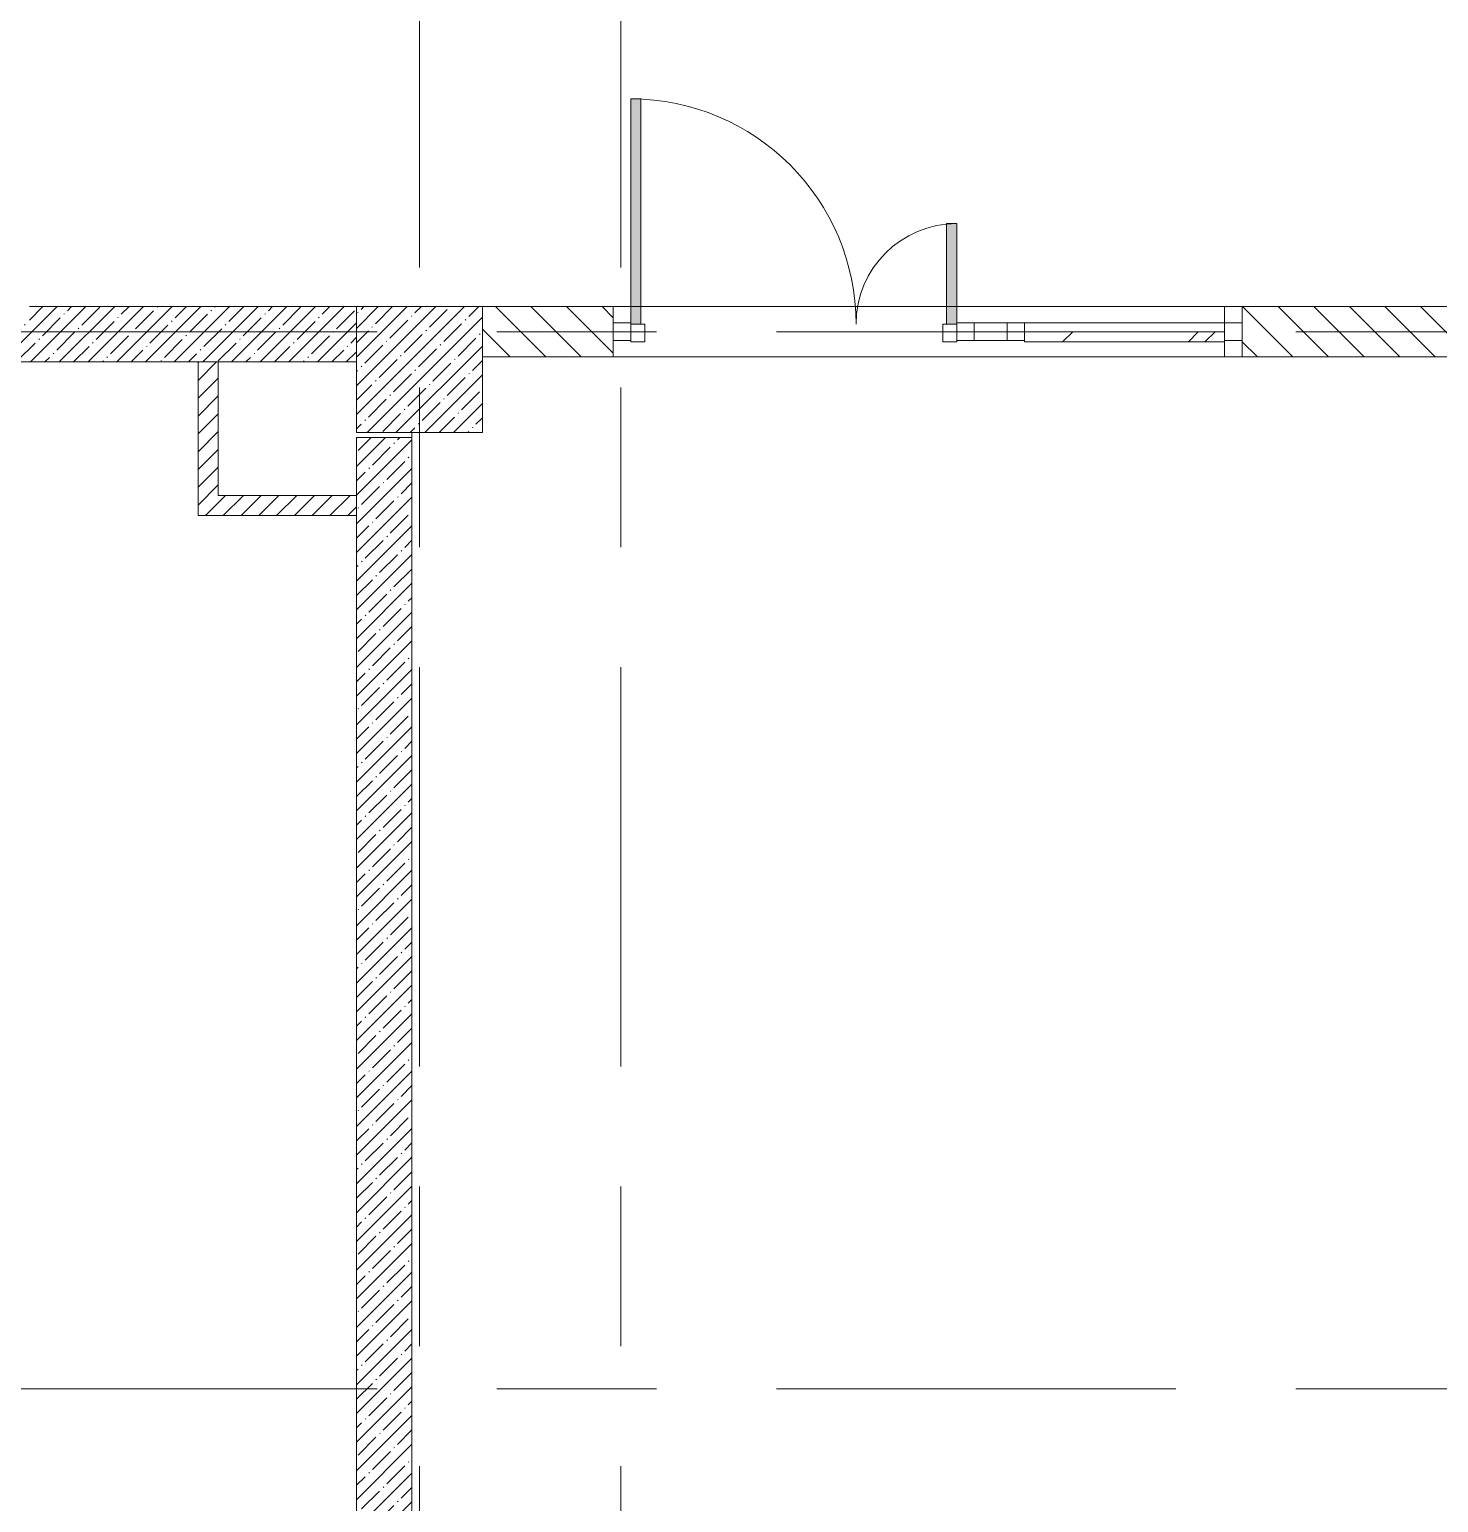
# Model space of a CAD drawing. Header units: millimetres. Extents: x 35143 to 244272, y -8553 to 29000.
# Drawn here: x 46110 to 51710, y 3148 to 9001 of the extents above; entities that cross this region are included whole.
import ezdxf

# ---------------------------------------------------------------- set-up
doc = ezdxf.new("R2010")
doc.units = ezdxf.units.MM
doc.linetypes.add('Осевая', pattern=[3175, 635, -476.25, 1587.5, -476.25])
for name, color, linetype, lineweight, true_color in [('A-DETL-GENF-1', 7, 'Continuous', 9, 0xaaaaaa), ('A-DOOR-1', 7, 'Continuous', 9, 0xaaaaaa), ('A-DOOR-2', 7, 'Continuous', 9, 0xe2e2e2), ('A-FLOR-1', 7, 'Continuous', 9, 0xaaaaaa)]:
    doc.layers.add(name, color=color, linetype=linetype, lineweight=lineweight, true_color=true_color)
for name, color, linetype, lineweight in [('A-GLAZ-CURT', 7, 'Continuous', 9), ('A-GLAZ-CWMG', 7, 'Continuous', 9), ('A-WALL-1', 7, 'Continuous', 13), ('I-WALL', 7, 'Continuous', 9), ('S-COLS', 7, 'Continuous', 9), ('Оси-2', 7, 'Осевая', 9)]:
    doc.layers.add(name, color=color, linetype=linetype, lineweight=lineweight)
pattern_1 = [(45, (0, 0), (-57.02463, 57.02463), []), (45, (57.025, 0), (-57.02463, 57.02463), [100.806, -20.161, 3.353, -16.808])]
pattern_2 = [(45, (0, 0), (-35.35534, 35.35534), [])]

# ---------------------------------------------------------------- blocks, each defined once
blk = doc.blocks.new('BSC_Колонна _Прямоугольная - 500х500-V2-План монтажа стен и перегородок 2 этажа в осях 12-23')
at = {"layer": 'S-COLS'}
h = blk.add_hatch(dxfattribs=at)
h.set_pattern_fill('FP_3', color=256, style=0, pattern_type=2)
h.set_pattern_definition([(45, (-47660, -7650), (-57.02463, 57.02463), []), (45, (-47602.975, -7650), (-57.02463, 57.02463), [100.806, -20.161, 3.353, -16.808])])
h.paths.add_polyline_path([(-250, -250), (250, -250), (250, 250), (-250, 250)])
for p, q in [((250, 250), (-250, 250)), ((-250, 250), (-250, -250)), ((250, -250), (250, 250)), ((-250, -250), (250, -250))]:
    blk.add_line(p, q, dxfattribs=at)
blk = doc.blocks.new('Прямоугольный импост - 50 x 70 мм-31700031-План монтажа стен и перегородок 2 этажа в осях 12-23')
at = {"layer": 'A-GLAZ-CWMG'}
for p, q in [((-70, 35), (0, 35)), ((-70, -35), (-70, 35)), ((0, 35), (0, -35)), ((0, -35), (-70, -35))]:
    blk.add_line(p, q, dxfattribs=at)
blk = doc.blocks.new('Дверь_Витражная_остекление_ - ДВН_ДАО_Главный вход_1200 в свету-31742133-План монтажа стен и перегородок 2 этажа в осях 12-23')
at = {"layer": 'A-DOOR-2'}
for points in [[(-647.5, 30), (-607.5, 30), (-607.5, 925), (-647.5, 925), (-647.5, 35)], [(647.5, 30), (647.5, 430), (607.5, 430), (607.5, 30)]]:
    blk.add_hatch(color=256, dxfattribs=at).paths.add_polyline_path(points)
at = {"layer": 'A-DETL-GENF-1'}
for p, q in [((-607.5, 925), (-647.5, 925)), ((-647.5, 925), (-647.5, 35)), ((-607.5, 30), (-607.5, 925)), ((647.5, 430), (607.5, 430)), ((607.5, 430), (607.5, 30)), ((647.5, 35), (647.5, 430)), ((-647.5, 30), (-607.5, 30)), ((-592.5, 30), (-647.5, 30)), ((-592.5, -40), (-592.5, 30)), ((592.5, -40), (592.5, 30)), ((592.5, 30), (647.5, 30)), ((607.5, 30), (647.5, 30)), ((-647.5, -35), (-647.5, -40)), ((-647.5, -40), (-592.5, -40)), ((647.5, -40), (592.5, -40)), ((647.5, -35), (647.5, -40))]:
    blk.add_line(p, q, dxfattribs=at)
at = {"layer": 'A-DOOR-1'}
for p, q in [((-647.5, 925), (-647.5, 35)), ((647.5, 430), (647.5, 35))]:
    blk.add_line(p, q, dxfattribs=at)
for centre, radius, start, end in [((-647.5, 30), 895, 360, 90), ((647.5, 30), 400, 90, 180)]:
    blk.add_arc(centre, radius, start, end, dxfattribs=at)
blk = doc.blocks.new('Системная панель - Стемалит - 40мм-32257327-План монтажа стен и перегородок 2 этажа в осях 12-23')
at = {"layer": 'A-GLAZ-CURT'}
for p, q in [((65, 35), (-65, 35)), ((-65, 35), (-65, -35)), ((65, -35), (65, 35)), ((-65, -35), (65, -35))]:
    blk.add_line(p, q, dxfattribs=at)
blk = doc.blocks.new('Прямоугольный импост - 50 x 70 мм-31687886-План монтажа стен и перегородок 2 этажа в осях 12-23')
at = {"layer": 'A-GLAZ-CWMG'}
for p, q in [((-35, 35), (35, 35)), ((-35, -35), (-35, 35)), ((35, 35), (35, -35)), ((35, -35), (-35, -35))]:
    blk.add_line(p, q, dxfattribs=at)
blk = doc.blocks.new('Прямоугольный импост - 50 x 70 мм-31701779-План монтажа стен и перегородок 2 этажа в осях 12-23')
at = {"layer": 'A-GLAZ-CWMG'}
for p, q in [((0, 35), (-70, 35)), ((-70, 35), (-70, -35)), ((0, -35), (0, 35)), ((-70, -35), (0, -35))]:
    blk.add_line(p, q, dxfattribs=at)
blk = doc.blocks.new('Системная панель - Стекло - 40мм-V67-План монтажа стен и перегородок 2 этажа в осях 12-23')
at = {"layer": 'A-GLAZ-CURT'}
h = blk.add_hatch(dxfattribs=at)
h.set_pattern_fill('FP_60', color=256, style=0, pattern_type=2)
h.set_pattern_definition([(45, (-50562.5, -7700), (-282.8427, 282.8427), [200, -600]), (45, (-50762.5, -7800), (-282.8427, 282.8427), [600, -200]), (45, (-50362.5, -7900), (-282.8427, 282.8427), [200, -600])])
h.paths.add_polyline_path([(397.5, -40), (397.5, 0), (-397.5, 0), (-397.5, -40)])
for p, q in [((397.5, 0), (-397.5, 0)), ((-397.5, 0), (-397.5, -40)), ((397.5, -40), (397.5, 0)), ((-397.5, -40), (397.5, -40))]:
    blk.add_line(p, q, dxfattribs=at)
blk = doc.blocks.new('Прямоугольный импост - 50 x 70 мм-31702100-План монтажа стен и перегородок 2 этажа в осях 12-23')
at = {"layer": 'A-GLAZ-CWMG'}
for p, q in [((-35, 35), (35, 35)), ((-35, -35), (-35, 35)), ((35, 35), (35, -35)), ((35, -35), (-35, -35))]:
    blk.add_line(p, q, dxfattribs=at)
blk = doc.blocks.new('Прямоугольный импост - 50 x 70 мм-31720914-План монтажа стен и перегородок 2 этажа в осях 12-23')
at = {"layer": 'A-GLAZ-CWMG'}
blk.add_line((41991, 7835), (41196, 7835), dxfattribs=at)

msp = doc.modelspace()

# ---------------------------------------------------------------- hatches: boundary and pattern name
at = {"layer": 'I-WALL'}
h = msp.add_hatch(dxfattribs=at)
h.set_pattern_fill('FP_17', color=256, style=0, pattern_type=2)
h.set_pattern_definition(pattern_1)
h.paths.add_polyline_path([(47410, 7680), (47410, 7900), (46110, 7900), (46110, 7830), (44910, 7830), (44910, 7900), (43410, 7900), (43410, 7680), (47052.4, 7680)])
h = msp.add_hatch(dxfattribs=at)
h.set_pattern_fill('FP_19', color=256, style=0, pattern_type=2)
h.set_pattern_definition([(135, (0, 0), (-70.71068, -70.71068), [])])
h.paths.add_polyline_path([(51900, 7700), (51900, 7900), (50930, 7900), (50930, 7700)])
h.paths.add_polyline_path([(48430, 7700), (48430, 7900), (47910, 7900), (47910, 7700)])
h = msp.add_hatch(dxfattribs=at)
h.set_pattern_fill('FP_22', color=256, style=0, pattern_type=2)
h.set_pattern_definition(pattern_2)
h.paths.add_polyline_path([(46860, 7070), (46860, 7680), (46780, 7680), (46780, 7070)])
h = msp.add_hatch(dxfattribs=at)
h.set_pattern_fill('FP_17', color=256, style=0, pattern_type=2)
h.set_pattern_definition(pattern_1)
h.paths.add_polyline_path([(47503.6, 400), (47630, 400), (47630, 7380), (47410, 7380), (47410, 400)])
h = msp.add_hatch(dxfattribs=at)
h.set_pattern_fill('FP_22', color=256, style=0, pattern_type=2)
h.set_pattern_definition(pattern_2)
h.paths.add_polyline_path([(47410, 7070), (47410, 7150), (46860, 7150), (46860, 7070), (47052.4, 7070)])

# ---------------------------------------------------------------- linework, layer by layer
at = {"layer": 'A-FLOR-1'}
for p, q in [((48430, 7900), (50930, 7900)), ((50860, 7835), (50860, 7900)), ((50860, 7700), (50860, 7760)), ((47630, 7400), (47630, 7380))]:
    msp.add_line(p, q, dxfattribs=at)
at = {"layer": 'A-WALL-1'}
for p, q in [((46860, 7680), (46780, 7680)), ((47410, 7070), (47410, 7150))]:
    msp.add_line(p, q, dxfattribs=at)
at = {"layer": 'I-WALL'}
for p, q in [((47410, 7900), (46110, 7900)), ((47910, 7900), (51900, 7900)), ((48430, 7700), (48430, 7900)), ((50930, 7900), (50930, 7700)), ((44190, 7680), (46780, 7680)), ((46780, 7680), (46780, 7070)), ((46860, 7150), (46860, 7680)), ((46860, 7680), (47410, 7680)), ((51900, 7700), (47910, 7700)), ((47630, 7380), (47410, 7380)), ((47410, 7380), (47410, 7150)), ((47630, 805), (47630, 7380)), ((47410, 7150), (46860, 7150)), ((46780, 7070), (47410, 7070)), ((47410, 7070), (47410, 400))]:
    msp.add_line(p, q, dxfattribs=at)
at = {"layer": 'Оси-2'}
for p, q in [((47660, 593.7), (47660, 24898.1)), ((48460, 593.7), (48460, 24898.1)), ((38442.5, 7800), (82250, 7800)), ((38442.5, 3600), (82250, 3600))]:
    msp.add_line(p, q, dxfattribs=at)

# ---------------------------------------------------------------- block references
at = {"layer": 'A-DOOR-1'}
msp.add_blockref('Дверь_Витражная_остекление_ - ДВН_ДАО_Главный вход_1200 в свету-31742133-План монтажа стен и перегородок 2 этажа в осях 12-23', (49147.5, 7800), dxfattribs=at)
at = {"layer": 'A-GLAZ-CURT'}
for name, p in [('Системная панель - Стемалит - 40мм-32257327-План монтажа стен и перегородок 2 этажа в осях 12-23', (49930, 7800)), ('Системная панель - Стекло - 40мм-V67-План монтажа стен и перегородок 2 этажа в осях 12-23', (50462.5, 7800))]:
    msp.add_blockref(name, p, dxfattribs=at)
at = {"layer": 'A-GLAZ-CWMG', "rotation": 180}
msp.add_blockref('Прямоугольный импост - 50 x 70 мм-31701779-План монтажа стен и перегородок 2 этажа в осях 12-23', (48430, 7800), dxfattribs=at)
at = {"layer": 'A-GLAZ-CWMG', "extrusion": (0, 0, -1), "rotation": 180}
for name, p in [('Прямоугольный импост - 50 x 70 мм-31687886-План монтажа стен и перегородок 2 этажа в осях 12-23', (-49830, 7800)), ('Прямоугольный импост - 50 x 70 мм-31702100-План монтажа стен и перегородок 2 этажа в осях 12-23', (-50030, 7800)), ('Прямоугольный импост - 50 x 70 мм-31700031-План монтажа стен и перегородок 2 этажа в осях 12-23', (-50930, 7800))]:
    msp.add_blockref(name, p, dxfattribs=at)
at = {"layer": 'A-GLAZ-CWMG'}
msp.add_blockref('Прямоугольный импост - 50 x 70 мм-31720914-План монтажа стен и перегородок 2 этажа в осях 12-23', (8869, 0), dxfattribs=at)
at = {"layer": 'S-COLS'}
msp.add_blockref('BSC_Колонна _Прямоугольная - 500х500-V2-План монтажа стен и перегородок 2 этажа в осях 12-23', (47660, 7650), dxfattribs=at)

doc.saveas('drawing.dxf')
